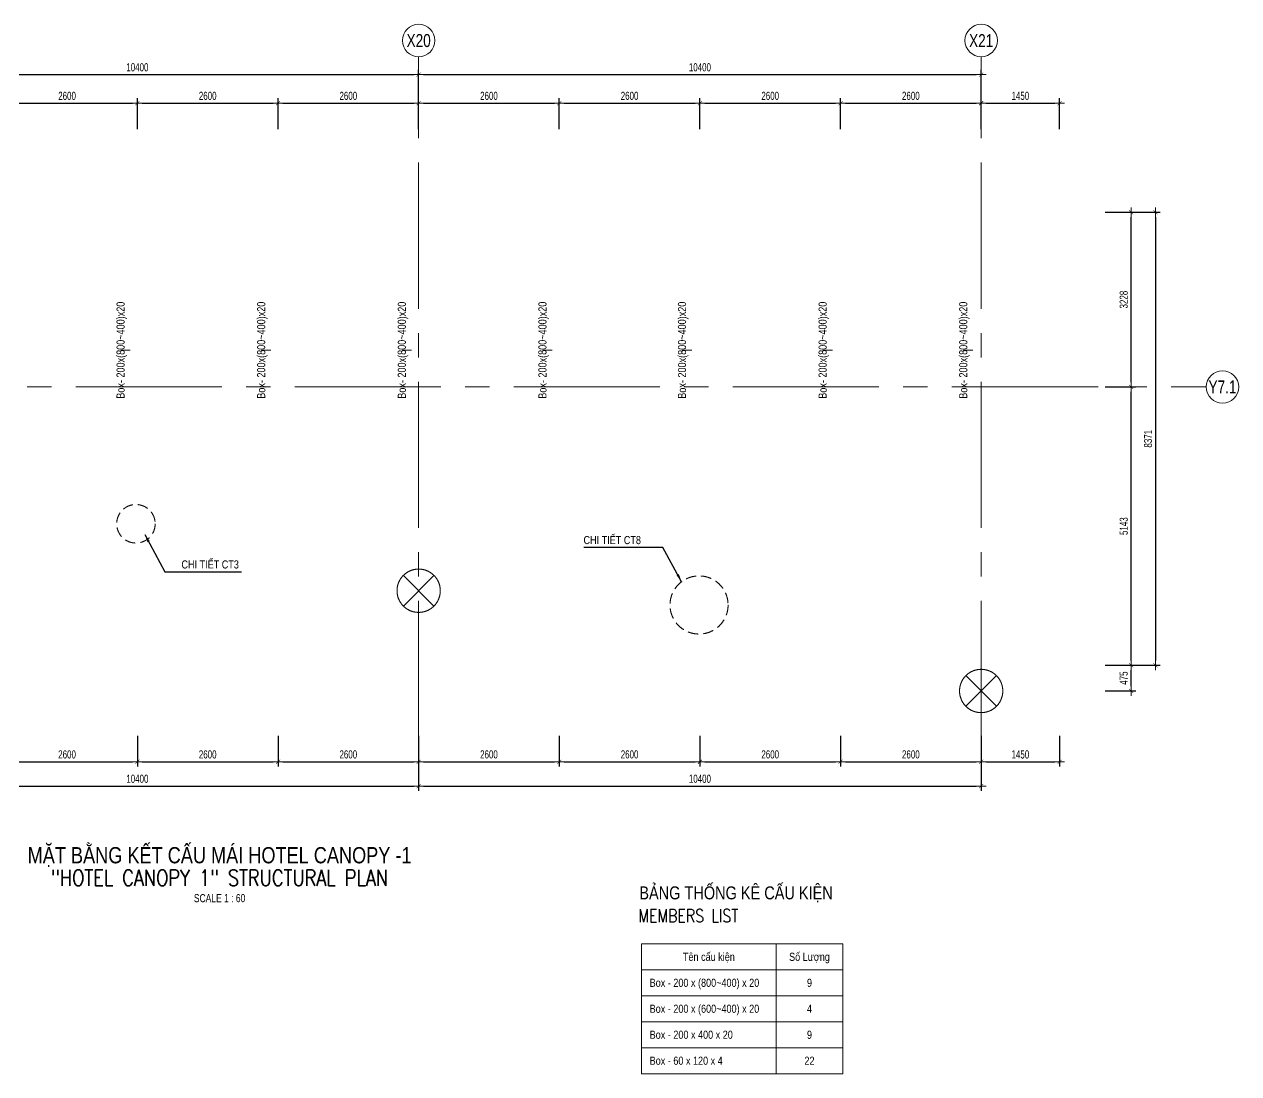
# Model space of a CAD drawing. Header units: millimetres. Extents: x -179076 to 305601, y -18667 to 40015.
# Drawn here: x 236751 to 259204, y 9394 to 28786 of the extents above; entities that cross this region are included whole.
import ezdxf
from ezdxf.enums import TextEntityAlignment as Align

# ---------------------------------------------------------------- set-up
doc = ezdxf.new("R2010")
doc.units = ezdxf.units.MM
doc.header["$LTSCALE"] = 60
doc.linetypes.add('HIDDEN2', pattern=[4.7625, 3.175, -1.5875])
doc.linetypes.add('POD_Grid F2$0$CENTER2', pattern=[1.125, 0.75, -0.125, 0.125, -0.125])
doc.layers.get('0').update_dxf_attribs({"lineweight": 20})
doc.layers.get('Defpoints').update_dxf_attribs({"color": 151, "lineweight": 9})
for name, color, linetype, lineweight in [('$0$NDC_S_VN TEXT', 7, 'Continuous', 20), ('NDC_S_ANNO', 7, 'Continuous', 20), ('NDC_S_DIM', 1, 'Continuous', 15), ('NDC_S_ENG TITLE', 3, 'Continuous', 20), ('NDC_S_HIDDEN', 8, 'HIDDEN2', 13), ('NDC_S_LEADER', 1, 'Continuous', 15), ('NDC_S_TEXT SYMBOL', 7, 'Continuous', 20), ('NDC_S_VN TEXT', 7, 'Continuous', 20), ('NDC_S_VN TITLE', 6, 'Continuous', 35), ('NDC_Table', 3, 'Continuous', 20), ('POD_Grid F2$0$NDC_S_AXIS', 5, 'POD_Grid F2$0$CENTER2', 13), ('POD_Grid F2$0$NDC_S_SYMBOL', 1, 'Continuous', 15), ('POD_Grid F2$0$NDC_S_TEXT SYMBOL', 7, 'Continuous', 20)]:
    doc.layers.add(name, color=color, linetype=linetype, lineweight=lineweight)
doc.styles.add('ARIAL', font='arial.ttf', dxfattribs={"width": 0.8})
doc.styles.add('NDC_ANNO', font='', dxfattribs={"width": 0.8})
doc.styles.add('NDC_ARIAL', font='arial.ttf', dxfattribs={"width": 0.85})
doc.styles.add('NDC_DIM', font='', dxfattribs={"width": 0.75})
doc.styles.add('NDC_EN TXT', font='romans.shx', dxfattribs={"width": 0.8})
doc.styles.add('NDC_VIE TXT', font='arial.ttf', dxfattribs={"width": 0.8})
doc.styles.add('POD_Grid F2$0$NDC_ANNO', font='', dxfattribs={"width": 0.8})
doc.styles.get('NDC_ANNO').set_extended_font_data('Dotum')
doc.styles.get('NDC_DIM').set_extended_font_data('Dotum')
doc.styles.get('POD_Grid F2$0$NDC_ANNO').set_extended_font_data('Dotum')
doc.dimstyles.new('NDC_dim_100', dxfattribs={"dimscale": 100, "dimtxt": 2.5, "dimasz": 1.5, "dimexe": 1.5, "dimexo": 2.5, "dimgap": 1, "dimtad": 1, "dimdec": 0, "dimzin": 0, "dimdsep": 46, "dimtxsty": 'NDC_DIM', "dimblk": 'DIMMARK', "dimcen": 0.09, "dimdle": 1.2, "dimclrd": 1, "dimclre": 1, "dimclrt": 3, "dimadec": 0, "dimazin": 0, "dimtfac": 1, "dimtdec": 0, "dimtix": 1, "dimtofl": 0, "dimtmove": 0, "dimatfit": 3, "dimfxl": 8, "dimfxlon": 1, "dimtolj": 1, "dimtzin": 0, "dimarcsym": 0})
doc.dimstyles.new('NDC_dim_60', dxfattribs={"dimscale": 60, "dimtxt": 2.5, "dimasz": 1.5, "dimexe": 1.5, "dimexo": 2.5, "dimgap": 1, "dimtad": 1, "dimdec": 0, "dimzin": 0, "dimdsep": 46, "dimtxsty": 'NDC_DIM', "dimblk": 'DIMMARK', "dimcen": 0.09, "dimdle": 1.2, "dimclrd": 1, "dimclre": 1, "dimclrt": 3, "dimadec": 0, "dimazin": 0, "dimtfac": 1, "dimtdec": 0, "dimtix": 1, "dimtofl": 0, "dimtmove": 0, "dimatfit": 3, "dimfxl": 8, "dimfxlon": 1, "dimtolj": 1, "dimtzin": 0, "dimarcsym": 0})
doc.dimstyles.new('NDC_dim_iso', dxfattribs={"dimtxt": 2.5, "dimasz": 1, "dimexe": 1.5, "dimexo": 2.5, "dimgap": 1, "dimtad": 1, "dimdec": 0, "dimzin": 0, "dimdsep": 46, "dimtxsty": 'NDC_DIM', "dimblk": 'DIMMARK', "dimcen": 0.09, "dimdle": 1.2, "dimclrd": 1, "dimclre": 1, "dimclrt": 3, "dimadec": 0, "dimazin": 0, "dimtfac": 1, "dimtdec": 0, "dimtix": 1, "dimtofl": 0, "dimtmove": 0, "dimatfit": 3, "dimfxl": 8, "dimfxlon": 1, "dimtolj": 1, "dimtzin": 0, "dimarcsym": 0})

# ---------------------------------------------------------------- blocks, each defined once
blk = doc.blocks.new('DIMMARK')
at = {"layer": 'NDC_S_DIM', "color": 1}
blk.add_line((-1.5, 0), (1, 0), dxfattribs=at)
at = {"layer": 'NDC_S_DIM', "color": 2, "const_width": 0.1}
blk.add_lwpolyline([(-0.42, -0.42), (0.42, 0.42)], dxfattribs=at)
blk = doc.blocks.new('*D241')
at = {"layer": 'Defpoints', "color": 0, "transparency": 16777216}
for p in [(238842, 27328), (236242, 23943, 126), (238842, 23943, 126)]:
    blk.add_point(p, dxfattribs=at)
at = {"layer": 'NDC_S_DIM', "color": 1, "lineweight": -2, "transparency": 16777216}
for p, q in [((236242, 26848), (236242, 27418)), ((238842, 26848), (238842, 27418)), ((236332, 27328), (238752, 27328))]:
    blk.add_line(p, q, dxfattribs=at)
at = {"layer": 'NDC_S_DIM', "color": 1, "lineweight": -2, "transparency": 16777216, "xscale": 90, "yscale": 90, "zscale": 90, "rotation": 180}
blk.add_blockref('DIMMARK', (236242, 27328), dxfattribs=at)
at = {"layer": 'NDC_S_DIM', "color": 1, "lineweight": -2, "transparency": 16777216, "xscale": 90, "yscale": 90, "zscale": 90}
blk.add_blockref('DIMMARK', (238842, 27328), dxfattribs=at)
at = {"layer": 'NDC_S_DIM', "color": 3, "transparency": 16777216, "insert": (237542, 27463), "char_height": 150, "attachment_point": 5, "style": 'NDC_DIM'}
blk.add_mtext('\\A1;2600', dxfattribs=at)
blk = doc.blocks.new('*D242')
at = {"layer": 'Defpoints', "color": 0, "transparency": 16777216}
for p in [(241442, 27328), (238842, 23943, 126), (241442, 23943, 126)]:
    blk.add_point(p, dxfattribs=at)
at = {"layer": 'NDC_S_DIM', "color": 1, "lineweight": -2, "transparency": 16777216}
for p, q in [((238842, 26848), (238842, 27418)), ((241442, 26848), (241442, 27418)), ((238932, 27328), (241352, 27328))]:
    blk.add_line(p, q, dxfattribs=at)
at = {"layer": 'NDC_S_DIM', "color": 1, "lineweight": -2, "transparency": 16777216, "xscale": 90, "yscale": 90, "zscale": 90, "rotation": 180}
blk.add_blockref('DIMMARK', (238842, 27328), dxfattribs=at)
at = {"layer": 'NDC_S_DIM', "color": 1, "lineweight": -2, "transparency": 16777216, "xscale": 90, "yscale": 90, "zscale": 90}
blk.add_blockref('DIMMARK', (241442, 27328), dxfattribs=at)
at = {"layer": 'NDC_S_DIM', "color": 3, "transparency": 16777216, "insert": (240142, 27463), "char_height": 150, "attachment_point": 5, "style": 'NDC_DIM'}
blk.add_mtext('\\A1;2600', dxfattribs=at)
blk = doc.blocks.new('*D243')
at = {"layer": 'Defpoints', "color": 0, "transparency": 16777216}
for p in [(244042, 27328), (241442, 23943, 126), (244042, 23943, 126)]:
    blk.add_point(p, dxfattribs=at)
at = {"layer": 'NDC_S_DIM', "color": 1, "lineweight": -2, "transparency": 16777216}
for p, q in [((241442, 26848), (241442, 27418)), ((244042, 26848), (244042, 27418)), ((241532, 27328), (243952, 27328))]:
    blk.add_line(p, q, dxfattribs=at)
at = {"layer": 'NDC_S_DIM', "color": 1, "lineweight": -2, "transparency": 16777216, "xscale": 90, "yscale": 90, "zscale": 90, "rotation": 180}
blk.add_blockref('DIMMARK', (241442, 27328), dxfattribs=at)
at = {"layer": 'NDC_S_DIM', "color": 1, "lineweight": -2, "transparency": 16777216, "xscale": 90, "yscale": 90, "zscale": 90}
blk.add_blockref('DIMMARK', (244042, 27328), dxfattribs=at)
at = {"layer": 'NDC_S_DIM', "color": 3, "transparency": 16777216, "insert": (242742, 27463), "char_height": 150, "attachment_point": 5, "style": 'NDC_DIM'}
blk.add_mtext('\\A1;2600', dxfattribs=at)
blk = doc.blocks.new('*D244')
at = {"layer": 'Defpoints', "color": 0, "transparency": 16777216}
for p in [(246642, 27328), (244042, 23943, 126), (246642, 23943, 126)]:
    blk.add_point(p, dxfattribs=at)
at = {"layer": 'NDC_S_DIM', "color": 1, "lineweight": -2, "transparency": 16777216}
for p, q in [((244042, 26848), (244042, 27418)), ((246642, 26848), (246642, 27418)), ((244132, 27328), (246552, 27328))]:
    blk.add_line(p, q, dxfattribs=at)
at = {"layer": 'NDC_S_DIM', "color": 1, "lineweight": -2, "transparency": 16777216, "xscale": 90, "yscale": 90, "zscale": 90, "rotation": 180}
blk.add_blockref('DIMMARK', (244042, 27328), dxfattribs=at)
at = {"layer": 'NDC_S_DIM', "color": 1, "lineweight": -2, "transparency": 16777216, "xscale": 90, "yscale": 90, "zscale": 90}
blk.add_blockref('DIMMARK', (246642, 27328), dxfattribs=at)
at = {"layer": 'NDC_S_DIM', "color": 3, "transparency": 16777216, "insert": (245342, 27463), "char_height": 150, "attachment_point": 5, "style": 'NDC_DIM'}
blk.add_mtext('\\A1;2600', dxfattribs=at)
blk = doc.blocks.new('*D245')
at = {"layer": 'Defpoints', "color": 0, "transparency": 16777216}
for p in [(249242, 27328), (246642, 23943, 126), (249242, 23943, 126)]:
    blk.add_point(p, dxfattribs=at)
at = {"layer": 'NDC_S_DIM', "color": 1, "lineweight": -2, "transparency": 16777216}
for p, q in [((246642, 26848), (246642, 27418)), ((249242, 26848), (249242, 27418)), ((246732, 27328), (249152, 27328))]:
    blk.add_line(p, q, dxfattribs=at)
at = {"layer": 'NDC_S_DIM', "color": 1, "lineweight": -2, "transparency": 16777216, "xscale": 90, "yscale": 90, "zscale": 90, "rotation": 180}
blk.add_blockref('DIMMARK', (246642, 27328), dxfattribs=at)
at = {"layer": 'NDC_S_DIM', "color": 1, "lineweight": -2, "transparency": 16777216, "xscale": 90, "yscale": 90, "zscale": 90}
blk.add_blockref('DIMMARK', (249242, 27328), dxfattribs=at)
at = {"layer": 'NDC_S_DIM', "color": 3, "transparency": 16777216, "insert": (247942, 27463), "char_height": 150, "attachment_point": 5, "style": 'NDC_DIM'}
blk.add_mtext('\\A1;2600', dxfattribs=at)
blk = doc.blocks.new('*D246')
at = {"layer": 'Defpoints', "color": 0, "transparency": 16777216}
for p in [(251842, 27328), (249242, 23943, 126), (251842, 23943, 141)]:
    blk.add_point(p, dxfattribs=at)
at = {"layer": 'NDC_S_DIM', "color": 1, "lineweight": -2, "transparency": 16777216}
for p, q in [((249242, 26848), (249242, 27418)), ((251842, 26848), (251842, 27418)), ((249332, 27328), (251752, 27328))]:
    blk.add_line(p, q, dxfattribs=at)
at = {"layer": 'NDC_S_DIM', "color": 1, "lineweight": -2, "transparency": 16777216, "xscale": 90, "yscale": 90, "zscale": 90, "rotation": 180}
blk.add_blockref('DIMMARK', (249242, 27328), dxfattribs=at)
at = {"layer": 'NDC_S_DIM', "color": 1, "lineweight": -2, "transparency": 16777216, "xscale": 90, "yscale": 90, "zscale": 90}
blk.add_blockref('DIMMARK', (251842, 27328), dxfattribs=at)
at = {"layer": 'NDC_S_DIM', "color": 3, "transparency": 16777216, "insert": (250542, 27463), "char_height": 150, "attachment_point": 5, "style": 'NDC_DIM'}
blk.add_mtext('\\A1;2600', dxfattribs=at)
blk = doc.blocks.new('*D247')
at = {"layer": 'Defpoints', "color": 0, "transparency": 16777216}
for p in [(254442, 27328), (251842, 23943, 141), (254442, 23943)]:
    blk.add_point(p, dxfattribs=at)
at = {"layer": 'NDC_S_DIM', "color": 1, "lineweight": -2, "transparency": 16777216}
for p, q in [((251842, 26848), (251842, 27418)), ((254442, 26848), (254442, 27418)), ((251932, 27328), (254352, 27328))]:
    blk.add_line(p, q, dxfattribs=at)
at = {"layer": 'NDC_S_DIM', "color": 1, "lineweight": -2, "transparency": 16777216, "xscale": 90, "yscale": 90, "zscale": 90, "rotation": 180}
blk.add_blockref('DIMMARK', (251842, 27328), dxfattribs=at)
at = {"layer": 'NDC_S_DIM', "color": 1, "lineweight": -2, "transparency": 16777216, "xscale": 90, "yscale": 90, "zscale": 90}
blk.add_blockref('DIMMARK', (254442, 27328), dxfattribs=at)
at = {"layer": 'NDC_S_DIM', "color": 3, "transparency": 16777216, "insert": (253142, 27463), "char_height": 150, "attachment_point": 5, "style": 'NDC_DIM'}
blk.add_mtext('\\A1;2600', dxfattribs=at)
blk = doc.blocks.new('*D248')
at = {"layer": 'Defpoints', "color": 0, "transparency": 16777216}
for p in [(255892, 27328), (254442, 23943), (255892, 23947)]:
    blk.add_point(p, dxfattribs=at)
at = {"layer": 'NDC_S_DIM', "color": 1, "lineweight": -2, "transparency": 16777216}
for p, q in [((254442, 26848), (254442, 27418)), ((255892, 26848), (255892, 27418)), ((254532, 27328), (255802, 27328))]:
    blk.add_line(p, q, dxfattribs=at)
at = {"layer": 'NDC_S_DIM', "color": 1, "lineweight": -2, "transparency": 16777216, "xscale": 90, "yscale": 90, "zscale": 90, "rotation": 180}
blk.add_blockref('DIMMARK', (254442, 27328), dxfattribs=at)
at = {"layer": 'NDC_S_DIM', "color": 1, "lineweight": -2, "transparency": 16777216, "xscale": 90, "yscale": 90, "zscale": 90}
blk.add_blockref('DIMMARK', (255892, 27328), dxfattribs=at)
at = {"layer": 'NDC_S_DIM', "color": 3, "transparency": 16777216, "insert": (255167, 27463), "char_height": 150, "attachment_point": 5, "style": 'NDC_DIM'}
blk.add_mtext('\\A1;1450', dxfattribs=at)
blk = doc.blocks.new('*U212')
at = {"layer": 'POD_Grid F2$0$NDC_S_SYMBOL'}
blk.add_line((0, 5), (0, 9), dxfattribs=at)
blk.add_circle((0, 0), 5, dxfattribs=at)
at = {"layer": 'POD_Grid F2$0$NDC_S_TEXT SYMBOL', "color": 7, "style": 'POD_Grid F2$0$NDC_ANNO', "width": 0.8}
blk.add_attdef('GRID', text='', height=4, dxfattribs=at).set_placement((0, 0), align=Align.MIDDLE)
blk = doc.blocks.new('cottrondung')
at = {"layer": 'NDC_S_HIDDEN', "ltscale": 100}
for p, q in [((-0.354, 0.354), (0.354, -0.354)), ((0.354, 0.354), (-0.354, -0.354))]:
    blk.add_line(p, q, dxfattribs=at)
blk.add_circle((0, 0), 0.5, dxfattribs=at)
blk = doc.blocks.new('*U213')
at = {"layer": 'POD_Grid F2$0$NDC_S_SYMBOL'}
blk.add_line((5, 0), (9, 0), dxfattribs=at)
blk.add_circle((0, 0), 5, dxfattribs=at)
at = {"layer": 'POD_Grid F2$0$NDC_S_TEXT SYMBOL', "color": 7, "style": 'POD_Grid F2$0$NDC_ANNO', "width": 0.8}
blk.add_attdef('GRID', text='', height=4, rotation=270, dxfattribs=at).set_placement((0, 0), align=Align.MIDDLE)
blk = doc.blocks.new('*D250')
at = {"layer": 'Defpoints', "color": 0, "transparency": 16777216}
for p in [(244042, 27856), (233642, 23943, 126), (244042, 23943, 126)]:
    blk.add_point(p, dxfattribs=at)
at = {"layer": 'NDC_S_DIM', "color": 1, "lineweight": -2, "transparency": 16777216}
for p, q in [((233642, 27376), (233642, 27946)), ((233732, 27856), (243952, 27856)), ((244042, 27376), (244042, 27946))]:
    blk.add_line(p, q, dxfattribs=at)
at = {"layer": 'NDC_S_DIM', "color": 1, "lineweight": -2, "transparency": 16777216, "xscale": 90, "yscale": 90, "zscale": 90, "rotation": 180}
blk.add_blockref('DIMMARK', (233642, 27856), dxfattribs=at)
at = {"layer": 'NDC_S_DIM', "color": 1, "lineweight": -2, "transparency": 16777216, "xscale": 90, "yscale": 90, "zscale": 90}
blk.add_blockref('DIMMARK', (244042, 27856), dxfattribs=at)
at = {"layer": 'NDC_S_DIM', "color": 3, "transparency": 16777216, "insert": (238842, 27991), "char_height": 150, "attachment_point": 5, "style": 'NDC_DIM'}
blk.add_mtext('\\A1;10400', dxfattribs=at)
blk = doc.blocks.new('*D251')
at = {"layer": 'Defpoints', "color": 0, "transparency": 16777216}
for p in [(254442, 27856), (244042, 23943, 126), (254442, 23943)]:
    blk.add_point(p, dxfattribs=at)
at = {"layer": 'NDC_S_DIM', "color": 1, "lineweight": -2, "transparency": 16777216}
for p, q in [((244042, 27376), (244042, 27946)), ((244132, 27856), (254352, 27856)), ((254442, 27376), (254442, 27946))]:
    blk.add_line(p, q, dxfattribs=at)
at = {"layer": 'NDC_S_DIM', "color": 1, "lineweight": -2, "transparency": 16777216, "xscale": 90, "yscale": 90, "zscale": 90, "rotation": 180}
blk.add_blockref('DIMMARK', (244042, 27856), dxfattribs=at)
at = {"layer": 'NDC_S_DIM', "color": 1, "lineweight": -2, "transparency": 16777216, "xscale": 90, "yscale": 90, "zscale": 90}
blk.add_blockref('DIMMARK', (254442, 27856), dxfattribs=at)
at = {"layer": 'NDC_S_DIM', "color": 3, "transparency": 16777216, "insert": (249242, 27991), "char_height": 150, "attachment_point": 5, "style": 'NDC_DIM'}
blk.add_mtext('\\A1;10400', dxfattribs=at)
blk = doc.blocks.new('Drawing name_symbol')
at = {"layer": 'NDC_S_ENG TITLE', "style": 'NDC_EN TXT', "width": 0.8}
blk.add_attdef('SECTDET1', text='', height=5, dxfattribs=at).set_placement((0, 1.01), align=Align.CENTER)
at = {"layer": 'NDC_S_TEXT SYMBOL', "lineweight": 25, "style": 'NDC_ANNO', "width": 0.8}
blk.add_attdef('SSCALE', text='', height=2.5, dxfattribs=at).set_placement((0, -4), align=Align.CENTER)
at = {"layer": 'NDC_S_VN TITLE', "style": 'NDC_VIE TXT', "width": 0.8}
blk.add_attdef('SECTDET2', text='', height=5, dxfattribs=at).set_placement((0, 7.97), align=Align.CENTER)
blk = doc.blocks.new('*D606')
at = {"layer": 'Defpoints', "color": 0, "ltscale": 60, "transparency": 16777216}
for p in [(255892, 16941), (257213, 16941), (254442, 16466)]:
    blk.add_point(p, dxfattribs=at)
at = {"layer": 'NDC_S_DIM', "color": 1, "lineweight": -2, "ltscale": 60, "transparency": 16777216}
for p, q in [((256733, 16941), (257303, 16941)), ((257213, 16556), (257213, 16851)), ((256733, 16466), (257303, 16466))]:
    blk.add_line(p, q, dxfattribs=at)
at = {"layer": 'NDC_S_DIM', "color": 1, "lineweight": -2, "ltscale": 60, "transparency": 16777216, "xscale": 90, "yscale": 90, "zscale": 90}
for p, rotation in [((257213, 16941), 90), ((257213, 16466), 270)]:
    blk.add_blockref('DIMMARK', p, dxfattribs=dict(at, rotation=rotation))
at = {"layer": 'NDC_S_DIM', "color": 3, "ltscale": 60, "transparency": 16777216, "insert": (257078, 16704), "char_height": 150, "attachment_point": 5, "rotation": 90, "style": 'NDC_DIM'}
blk.add_mtext('\\A1;475', dxfattribs=at)
blk = doc.blocks.new('*D607')
at = {"layer": 'Defpoints', "color": 0, "ltscale": 60, "transparency": 16777216}
for p in [(255892, 22084), (257213, 22084), (255892, 16941)]:
    blk.add_point(p, dxfattribs=at)
at = {"layer": 'NDC_S_DIM', "color": 1, "lineweight": -2, "ltscale": 60, "transparency": 16777216}
for p, q in [((256733, 22084), (257303, 22084)), ((257213, 17031), (257213, 21994)), ((256733, 16941), (257303, 16941))]:
    blk.add_line(p, q, dxfattribs=at)
at = {"layer": 'NDC_S_DIM', "color": 1, "lineweight": -2, "ltscale": 60, "transparency": 16777216, "xscale": 90, "yscale": 90, "zscale": 90}
for p, rotation in [((257213, 22084), 90), ((257213, 16941), 270)]:
    blk.add_blockref('DIMMARK', p, dxfattribs=dict(at, rotation=rotation))
at = {"layer": 'NDC_S_DIM', "color": 3, "ltscale": 60, "transparency": 16777216, "insert": (257078, 19512), "char_height": 150, "attachment_point": 5, "rotation": 90, "style": 'NDC_DIM'}
blk.add_mtext('\\A1;5143', dxfattribs=at)
blk = doc.blocks.new('*D608')
at = {"layer": 'Defpoints', "color": 0, "ltscale": 60, "transparency": 16777216}
for p in [(255892, 25312), (257213, 25312), (256703, 22084)]:
    blk.add_point(p, dxfattribs=at)
at = {"layer": 'NDC_S_DIM', "color": 1, "lineweight": -2, "ltscale": 60, "transparency": 16777216}
for p, q in [((256733, 25312), (257303, 25312)), ((257213, 22174), (257213, 25222)), ((256853, 22084), (257303, 22084))]:
    blk.add_line(p, q, dxfattribs=at)
at = {"layer": 'NDC_S_DIM', "color": 1, "lineweight": -2, "ltscale": 60, "transparency": 16777216, "xscale": 90, "yscale": 90, "zscale": 90}
for p, rotation in [((257213, 25312), 90), ((257213, 22084), 270)]:
    blk.add_blockref('DIMMARK', p, dxfattribs=dict(at, rotation=rotation))
at = {"layer": 'NDC_S_DIM', "color": 3, "ltscale": 60, "transparency": 16777216, "insert": (257078, 23698), "char_height": 150, "attachment_point": 5, "rotation": 90, "style": 'NDC_DIM'}
blk.add_mtext('\\A1;3228', dxfattribs=at)
blk = doc.blocks.new('*D609')
at = {"layer": 'Defpoints', "color": 0, "ltscale": 60, "transparency": 16777216}
for p in [(255892, 25312), (255892, 16941), (257663, 16941)]:
    blk.add_point(p, dxfattribs=at)
at = {"layer": 'NDC_S_DIM', "color": 1, "lineweight": -2, "ltscale": 60, "transparency": 16777216}
for p, q in [((257183, 25312), (257753, 25312)), ((257663, 25222), (257663, 17031)), ((257183, 16941), (257753, 16941))]:
    blk.add_line(p, q, dxfattribs=at)
at = {"layer": 'NDC_S_DIM', "color": 1, "lineweight": -2, "ltscale": 60, "transparency": 16777216, "xscale": 90, "yscale": 90, "zscale": 90}
for p, rotation in [((257663, 25312), 90), ((257663, 16941), 270)]:
    blk.add_blockref('DIMMARK', p, dxfattribs=dict(at, rotation=rotation))
at = {"layer": 'NDC_S_DIM', "color": 3, "ltscale": 60, "transparency": 16777216, "insert": (257528, 21127), "char_height": 150, "attachment_point": 5, "rotation": 90, "style": 'NDC_DIM'}
blk.add_mtext('\\A1;8371', dxfattribs=at)
blk = doc.blocks.new('*D615')
at = {"layer": 'Defpoints', "color": 0, "ltscale": 60, "transparency": 16777216}
for p in [(236242, 16258), (238842, 16258), (238842, 15158)]:
    blk.add_point(p, dxfattribs=at)
at = {"layer": 'NDC_S_DIM', "color": 1, "lineweight": -2, "ltscale": 60, "transparency": 16777216}
for p, q in [((236242, 15638), (236242, 15068)), ((238842, 15638), (238842, 15068)), ((236332, 15158), (238752, 15158))]:
    blk.add_line(p, q, dxfattribs=at)
at = {"layer": 'NDC_S_DIM', "color": 1, "lineweight": -2, "ltscale": 60, "transparency": 16777216, "xscale": 90, "yscale": 90, "zscale": 90, "rotation": 180}
blk.add_blockref('DIMMARK', (236242, 15158), dxfattribs=at)
at = {"layer": 'NDC_S_DIM', "color": 1, "lineweight": -2, "ltscale": 60, "transparency": 16777216, "xscale": 90, "yscale": 90, "zscale": 90}
blk.add_blockref('DIMMARK', (238842, 15158), dxfattribs=at)
at = {"layer": 'NDC_S_DIM', "color": 3, "ltscale": 60, "transparency": 16777216, "insert": (237542, 15293), "char_height": 150, "attachment_point": 5, "style": 'NDC_DIM'}
blk.add_mtext('\\A1;2600', dxfattribs=at)
blk = doc.blocks.new('*D616')
at = {"layer": 'Defpoints', "color": 0, "ltscale": 60, "transparency": 16777216}
for p in [(238842, 16258), (241442, 16258), (241442, 15158)]:
    blk.add_point(p, dxfattribs=at)
at = {"layer": 'NDC_S_DIM', "color": 1, "lineweight": -2, "ltscale": 60, "transparency": 16777216}
for p, q in [((238842, 15638), (238842, 15068)), ((241442, 15638), (241442, 15068)), ((238932, 15158), (241352, 15158))]:
    blk.add_line(p, q, dxfattribs=at)
at = {"layer": 'NDC_S_DIM', "color": 1, "lineweight": -2, "ltscale": 60, "transparency": 16777216, "xscale": 90, "yscale": 90, "zscale": 90, "rotation": 180}
blk.add_blockref('DIMMARK', (238842, 15158), dxfattribs=at)
at = {"layer": 'NDC_S_DIM', "color": 1, "lineweight": -2, "ltscale": 60, "transparency": 16777216, "xscale": 90, "yscale": 90, "zscale": 90}
blk.add_blockref('DIMMARK', (241442, 15158), dxfattribs=at)
at = {"layer": 'NDC_S_DIM', "color": 3, "ltscale": 60, "transparency": 16777216, "insert": (240142, 15293), "char_height": 150, "attachment_point": 5, "style": 'NDC_DIM'}
blk.add_mtext('\\A1;2600', dxfattribs=at)
blk = doc.blocks.new('*D617')
at = {"layer": 'Defpoints', "color": 0, "ltscale": 60, "transparency": 16777216}
for p in [(241442, 16258), (244042, 16258), (244042, 15158)]:
    blk.add_point(p, dxfattribs=at)
at = {"layer": 'NDC_S_DIM', "color": 1, "lineweight": -2, "ltscale": 60, "transparency": 16777216}
for p, q in [((241442, 15638), (241442, 15068)), ((244042, 15638), (244042, 15068)), ((241532, 15158), (243952, 15158))]:
    blk.add_line(p, q, dxfattribs=at)
at = {"layer": 'NDC_S_DIM', "color": 1, "lineweight": -2, "ltscale": 60, "transparency": 16777216, "xscale": 90, "yscale": 90, "zscale": 90, "rotation": 180}
blk.add_blockref('DIMMARK', (241442, 15158), dxfattribs=at)
at = {"layer": 'NDC_S_DIM', "color": 1, "lineweight": -2, "ltscale": 60, "transparency": 16777216, "xscale": 90, "yscale": 90, "zscale": 90}
blk.add_blockref('DIMMARK', (244042, 15158), dxfattribs=at)
at = {"layer": 'NDC_S_DIM', "color": 3, "ltscale": 60, "transparency": 16777216, "insert": (242742, 15293), "char_height": 150, "attachment_point": 5, "style": 'NDC_DIM'}
blk.add_mtext('\\A1;2600', dxfattribs=at)
blk = doc.blocks.new('*D618')
at = {"layer": 'Defpoints', "color": 0, "ltscale": 60, "transparency": 16777216}
for p in [(244042, 16258), (246642, 16258), (246642, 15158)]:
    blk.add_point(p, dxfattribs=at)
at = {"layer": 'NDC_S_DIM', "color": 1, "lineweight": -2, "ltscale": 60, "transparency": 16777216}
for p, q in [((244042, 15638), (244042, 15068)), ((246642, 15638), (246642, 15068)), ((244132, 15158), (246552, 15158))]:
    blk.add_line(p, q, dxfattribs=at)
at = {"layer": 'NDC_S_DIM', "color": 1, "lineweight": -2, "ltscale": 60, "transparency": 16777216, "xscale": 90, "yscale": 90, "zscale": 90, "rotation": 180}
blk.add_blockref('DIMMARK', (244042, 15158), dxfattribs=at)
at = {"layer": 'NDC_S_DIM', "color": 1, "lineweight": -2, "ltscale": 60, "transparency": 16777216, "xscale": 90, "yscale": 90, "zscale": 90}
blk.add_blockref('DIMMARK', (246642, 15158), dxfattribs=at)
at = {"layer": 'NDC_S_DIM', "color": 3, "ltscale": 60, "transparency": 16777216, "insert": (245342, 15293), "char_height": 150, "attachment_point": 5, "style": 'NDC_DIM'}
blk.add_mtext('\\A1;2600', dxfattribs=at)
blk = doc.blocks.new('*D619')
at = {"layer": 'Defpoints', "color": 0, "ltscale": 60, "transparency": 16777216}
for p in [(246642, 16258), (249242, 16258), (249242, 15158)]:
    blk.add_point(p, dxfattribs=at)
at = {"layer": 'NDC_S_DIM', "color": 1, "lineweight": -2, "ltscale": 60, "transparency": 16777216}
for p, q in [((246642, 15638), (246642, 15068)), ((249242, 15638), (249242, 15068)), ((246732, 15158), (249152, 15158))]:
    blk.add_line(p, q, dxfattribs=at)
at = {"layer": 'NDC_S_DIM', "color": 1, "lineweight": -2, "ltscale": 60, "transparency": 16777216, "xscale": 90, "yscale": 90, "zscale": 90, "rotation": 180}
blk.add_blockref('DIMMARK', (246642, 15158), dxfattribs=at)
at = {"layer": 'NDC_S_DIM', "color": 1, "lineweight": -2, "ltscale": 60, "transparency": 16777216, "xscale": 90, "yscale": 90, "zscale": 90}
blk.add_blockref('DIMMARK', (249242, 15158), dxfattribs=at)
at = {"layer": 'NDC_S_DIM', "color": 3, "ltscale": 60, "transparency": 16777216, "insert": (247942, 15293), "char_height": 150, "attachment_point": 5, "style": 'NDC_DIM'}
blk.add_mtext('\\A1;2600', dxfattribs=at)
blk = doc.blocks.new('*D620')
at = {"layer": 'Defpoints', "color": 0, "ltscale": 60, "transparency": 16777216}
for p in [(249242, 16258), (251842, 16258), (251842, 15158)]:
    blk.add_point(p, dxfattribs=at)
at = {"layer": 'NDC_S_DIM', "color": 1, "lineweight": -2, "ltscale": 60, "transparency": 16777216}
for p, q in [((249242, 15638), (249242, 15068)), ((251842, 15638), (251842, 15068)), ((249332, 15158), (251752, 15158))]:
    blk.add_line(p, q, dxfattribs=at)
at = {"layer": 'NDC_S_DIM', "color": 1, "lineweight": -2, "ltscale": 60, "transparency": 16777216, "xscale": 90, "yscale": 90, "zscale": 90, "rotation": 180}
blk.add_blockref('DIMMARK', (249242, 15158), dxfattribs=at)
at = {"layer": 'NDC_S_DIM', "color": 1, "lineweight": -2, "ltscale": 60, "transparency": 16777216, "xscale": 90, "yscale": 90, "zscale": 90}
blk.add_blockref('DIMMARK', (251842, 15158), dxfattribs=at)
at = {"layer": 'NDC_S_DIM', "color": 3, "ltscale": 60, "transparency": 16777216, "insert": (250542, 15293), "char_height": 150, "attachment_point": 5, "style": 'NDC_DIM'}
blk.add_mtext('\\A1;2600', dxfattribs=at)
blk = doc.blocks.new('*D621')
at = {"layer": 'Defpoints', "color": 0, "ltscale": 60, "transparency": 16777216}
for p in [(251842, 16258), (254442, 16258), (254442, 15158)]:
    blk.add_point(p, dxfattribs=at)
at = {"layer": 'NDC_S_DIM', "color": 1, "lineweight": -2, "ltscale": 60, "transparency": 16777216}
for p, q in [((251842, 15638), (251842, 15068)), ((254442, 15638), (254442, 15068)), ((251932, 15158), (254352, 15158))]:
    blk.add_line(p, q, dxfattribs=at)
at = {"layer": 'NDC_S_DIM', "color": 1, "lineweight": -2, "ltscale": 60, "transparency": 16777216, "xscale": 90, "yscale": 90, "zscale": 90, "rotation": 180}
blk.add_blockref('DIMMARK', (251842, 15158), dxfattribs=at)
at = {"layer": 'NDC_S_DIM', "color": 1, "lineweight": -2, "ltscale": 60, "transparency": 16777216, "xscale": 90, "yscale": 90, "zscale": 90}
blk.add_blockref('DIMMARK', (254442, 15158), dxfattribs=at)
at = {"layer": 'NDC_S_DIM', "color": 3, "ltscale": 60, "transparency": 16777216, "insert": (253142, 15293), "char_height": 150, "attachment_point": 5, "style": 'NDC_DIM'}
blk.add_mtext('\\A1;2600', dxfattribs=at)
blk = doc.blocks.new('*D622')
at = {"layer": 'Defpoints', "color": 0, "ltscale": 60, "transparency": 16777216}
for p in [(254442, 16258), (255892, 16258), (255892, 15158)]:
    blk.add_point(p, dxfattribs=at)
at = {"layer": 'NDC_S_DIM', "color": 1, "lineweight": -2, "ltscale": 60, "transparency": 16777216}
for p, q in [((254442, 15638), (254442, 15068)), ((255892, 15638), (255892, 15068)), ((254532, 15158), (255802, 15158))]:
    blk.add_line(p, q, dxfattribs=at)
at = {"layer": 'NDC_S_DIM', "color": 1, "lineweight": -2, "ltscale": 60, "transparency": 16777216, "xscale": 90, "yscale": 90, "zscale": 90, "rotation": 180}
blk.add_blockref('DIMMARK', (254442, 15158), dxfattribs=at)
at = {"layer": 'NDC_S_DIM', "color": 1, "lineweight": -2, "ltscale": 60, "transparency": 16777216, "xscale": 90, "yscale": 90, "zscale": 90}
blk.add_blockref('DIMMARK', (255892, 15158), dxfattribs=at)
at = {"layer": 'NDC_S_DIM', "color": 3, "ltscale": 60, "transparency": 16777216, "insert": (255167, 15293), "char_height": 150, "attachment_point": 5, "style": 'NDC_DIM'}
blk.add_mtext('\\A1;1450', dxfattribs=at)
blk = doc.blocks.new('*D624')
at = {"layer": 'Defpoints', "color": 0, "ltscale": 60, "transparency": 16777216}
for p in [(233642, 16258), (244042, 16258), (244042, 14708)]:
    blk.add_point(p, dxfattribs=at)
at = {"layer": 'NDC_S_DIM', "color": 1, "lineweight": -2, "ltscale": 60, "transparency": 16777216}
for p, q in [((233642, 15188), (233642, 14618)), ((244042, 15188), (244042, 14618)), ((233732, 14708), (243952, 14708))]:
    blk.add_line(p, q, dxfattribs=at)
at = {"layer": 'NDC_S_DIM', "color": 1, "lineweight": -2, "ltscale": 60, "transparency": 16777216, "xscale": 90, "yscale": 90, "zscale": 90, "rotation": 180}
blk.add_blockref('DIMMARK', (233642, 14708), dxfattribs=at)
at = {"layer": 'NDC_S_DIM', "color": 1, "lineweight": -2, "ltscale": 60, "transparency": 16777216, "xscale": 90, "yscale": 90, "zscale": 90}
blk.add_blockref('DIMMARK', (244042, 14708), dxfattribs=at)
at = {"layer": 'NDC_S_DIM', "color": 3, "ltscale": 60, "transparency": 16777216, "insert": (238842, 14843), "char_height": 150, "attachment_point": 5, "style": 'NDC_DIM'}
blk.add_mtext('\\A1;10400', dxfattribs=at)
blk = doc.blocks.new('*D625')
at = {"layer": 'Defpoints', "color": 0, "ltscale": 60, "transparency": 16777216}
for p in [(244042, 16258), (254442, 16258), (254442, 14708)]:
    blk.add_point(p, dxfattribs=at)
at = {"layer": 'NDC_S_DIM', "color": 1, "lineweight": -2, "ltscale": 60, "transparency": 16777216}
for p, q in [((244042, 15188), (244042, 14618)), ((254442, 15188), (254442, 14618)), ((244132, 14708), (254352, 14708))]:
    blk.add_line(p, q, dxfattribs=at)
at = {"layer": 'NDC_S_DIM', "color": 1, "lineweight": -2, "ltscale": 60, "transparency": 16777216, "xscale": 90, "yscale": 90, "zscale": 90, "rotation": 180}
blk.add_blockref('DIMMARK', (244042, 14708), dxfattribs=at)
at = {"layer": 'NDC_S_DIM', "color": 1, "lineweight": -2, "ltscale": 60, "transparency": 16777216, "xscale": 90, "yscale": 90, "zscale": 90}
blk.add_blockref('DIMMARK', (254442, 14708), dxfattribs=at)
at = {"layer": 'NDC_S_DIM', "color": 3, "ltscale": 60, "transparency": 16777216, "insert": (249242, 14843), "char_height": 150, "attachment_point": 5, "style": 'NDC_DIM'}
blk.add_mtext('\\A1;10400', dxfattribs=at)
blk = doc.blocks.new('*U205')
at = {"layer": 'NDC_S_ANNO', "ltscale": 0.8, "style": 'ARIAL', "width": 0.8}
blk.add_attdef('TEN', text='', height=2.5, dxfattribs=at).set_placement((0, 3), align=Align.MIDDLE_CENTER)
at = {"layer": 'NDC_S_ANNO', "ltscale": 0.8, "style": 'ARIAL', "width": 0.8, "flags": 1}
blk.add_attdef('CHU_THICH', text='', height=2.5, dxfattribs=at).set_placement((0, 0), align=Align.MIDDLE_CENTER)
at = {"layer": 'Defpoints'}
blk.add_leader([(0, 0), (0, 3)], dimstyle='NDC_dim_iso', override={"dimgap": 0.625, "dimtad": 0}, dxfattribs=at)

msp = doc.modelspace()

# ---------------------------------------------------------------- linework, layer by layer
at = {"layer": 'NDC_S_HIDDEN'}
for centre, radius in [((238815.2, 19555.9), 355.8), ((249226.2, 18055.3, 10345.9), 537)]:
    msp.add_circle(centre, radius, dxfattribs=at)
at = {"layer": 'NDC_Table'}
for p, q in [((248162.9, 11793.7), (248162.9, 9393.7)), ((248162.9, 11793.7), (251882.9, 11793.7)), ((250652.9, 11793.7), (250652.9, 10353.7)), ((250652.9, 11793.7), (250652.9, 9393.7)), ((251882.9, 11793.7), (251882.9, 9393.7)), ((248162.9, 11313.7), (251882.9, 11313.7)), ((248162.9, 10833.7), (251882.9, 10833.7)), ((248162.9, 10353.7), (251882.9, 10353.7)), ((248162.9, 9873.7), (251882.9, 9873.7)), ((248162.9, 9393.7), (251882.9, 9393.7))]:
    msp.add_line(p, q, dxfattribs=at)
at = {"layer": 'POD_Grid F2$0$NDC_S_AXIS', "ltscale": 60}
for p, q in [((244042.2, 15430.8), (244042.2, 28131.8)), ((254442.2, 15430.8), (254442.2, 28131.8)), ((221502.8, 22083.6), (258363.8, 22083.6))]:
    msp.add_line(p, q, dxfattribs=at)

# ---------------------------------------------------------------- block references
at = {"layer": '$0$NDC_S_VN TEXT', "xscale": 60, "yscale": 60, "zscale": 60, "rotation": 89.98968353860162}
for p in [(238711, 22763.2), (241311, 22763.2), (243911, 22763.2), (246511, 22763.2), (249091, 22763.2), (251691, 22763.2), (254291, 22763.2)]:
    msp.add_blockref('*U205', p, dxfattribs=at).add_auto_attribs({'TEN': 'Box- 200x(800~400)x20'})
at = {"xscale": 800, "yscale": 800, "zscale": 800}
for p in [(244042.2, 18318.7), (254442.2, 16466.2)]:
    msp.add_blockref('cottrondung', p, dxfattribs=at)
at = {"layer": 'NDC_S_ANNO', "xscale": 60, "yscale": 60, "zscale": 60}
msp.add_blockref('Drawing name_symbol', (240361.9, 12803.1), dxfattribs=at).add_auto_attribs({'SECTDET1': '"HOTEL CANOPY 1" STRUCTURAL PLAN', 'SECTDET2': 'MẶT BẰNG KẾT CẤU MÁI HOTEL CANOPY -1', 'SSCALE': 'SCALE 1 : 60'})
at = {"layer": 'POD_Grid F2$0$NDC_S_AXIS'}
ref = msp.add_blockref('*U212', (244042.2, 28485.7), dxfattribs=dict(at, xscale=60, yscale=60, zscale=60, rotation=180))
ref.add_attrib('GRID', 'X20', dxfattribs={"layer": 'POD_Grid F2$0$NDC_S_TEXT SYMBOL', "color": 7, "height": 240, "style": 'POD_Grid F2$0$NDC_ANNO', "width": 0.8}).set_placement((244042.2, 28485.7), align=Align.MIDDLE)
ref = msp.add_blockref('*U212', (254442.2, 28485.7), dxfattribs=dict(at, xscale=60, yscale=60, zscale=60, rotation=180))
ref.add_attrib('GRID', 'X21', dxfattribs={"layer": 'POD_Grid F2$0$NDC_S_TEXT SYMBOL', "color": 7, "height": 240, "style": 'POD_Grid F2$0$NDC_ANNO', "width": 0.8}).set_placement((254442.2, 28485.7), align=Align.MIDDLE)
ref = msp.add_blockref('*U213', (258903.8, 22083.6), dxfattribs=dict(at, xscale=60, yscale=60, zscale=60, rotation=180))
ref.add_attrib('GRID', 'Y7.1', dxfattribs={"layer": 'POD_Grid F2$0$NDC_S_TEXT SYMBOL', "color": 7, "height": 240, "style": 'POD_Grid F2$0$NDC_ANNO', "width": 0.8}).set_placement((258903.8, 22083.6), align=Align.MIDDLE)

# ---------------------------------------------------------------- texts
at = {"layer": 'NDC_S_ANNO', "style": 'ARIAL', "width": 0.8}
for s, p in [('CHI TIẾT CT8', (247621.3, 19254.8, 10345.9)), ('CHI TIẾT CT3', (240187.7, 18804.7, 28.3))]:
    msp.add_text(s, height=150, rotation=359.98968, dxfattribs=at).set_placement(p, align=Align.MIDDLE_CENTER)
at = {"layer": 'NDC_S_ENG TITLE', "style": 'NDC_EN TXT', "width": 0.8}
msp.add_text('MEMBERS LIST', height=240, dxfattribs=at).set_placement((248102.2, 12191.8))
at = {"layer": 'NDC_S_VN TEXT', "style": 'NDC_VIE TXT', "width": 0.8}
msp.add_text('BẢNG THỐNG KÊ CẤU KIỆN', height=240, dxfattribs=at).set_placement((248122.3, 12855.3), align=Align.TOP_LEFT)
at = {"layer": 'NDC_S_VN TEXT', "style": 'NDC_ARIAL', "width": 0.8}
for s, p in [('Tên cấu kiện', (249407.9, 11553.7)), ('Số Lượng', (251267.9, 11553.7)), ('9', (251267.9, 11073.7)), ('4', (251267.9, 10593.7)), ('9', (251267.9, 10113.7)), ('22', (251267.9, 9633.7))]:
    msp.add_text(s, height=150, dxfattribs=at).set_placement(p, align=Align.MIDDLE_CENTER)
for s, p in [('Box - 200 x (800~400) x 20', (248312.9, 11073.7)), ('Box - 200 x (600~400) x 20', (248312.9, 10593.7)), ('Box - 200 x 400 x 20', (248312.9, 10113.7)), ('Box - 60 x 120 x 4', (248312.9, 9633.7))]:
    msp.add_text(s, height=150, dxfattribs=at).set_placement(p, align=Align.MIDDLE_LEFT)

# ---------------------------------------------------------------- dimensions: what is measured, and where the dimension line sits
at = {"layer": 'NDC_S_DIM'}
for base, p1, p2, picture, middle in [((244042.2, 27855.7), (233642.2, 23942.6, 125.8), (244042.2, 23942.6, 125.8), '*D250', (238842.2, 27990.8)), ((254442.2, 27855.7), (244042.2, 23942.6, 125.8), (254442.2, 23942.6), '*D251', (249242.2, 27990.8)), ((238842.2, 27328), (236242.2, 23942.6, 125.8), (238842.2, 23942.6, 125.8), '*D241', (237542.2, 27463.1)), ((241442.2, 27328), (238842.2, 23942.6, 125.8), (241442.2, 23942.6, 125.8), '*D242', (240142.2, 27463.1)), ((244042.2, 27328), (241442.2, 23942.6, 125.8), (244042.2, 23942.6, 125.8), '*D243', (242742.2, 27463.1)), ((246642.2, 27328), (244042.2, 23942.6, 125.8), (246642.2, 23942.6, 125.8), '*D244', (245342.2, 27463.1)), ((249242.2, 27328), (246642.2, 23942.6, 125.8), (249242.2, 23942.6, 125.8), '*D245', (247942.2, 27463.1)), ((251842.2, 27328), (249242.2, 23942.6, 125.8), (251842.2, 23942.8, 141), '*D246', (250542.2, 27463.1)), ((254442.2, 27328), (251842.2, 23942.8, 141), (254442.2, 23942.8), '*D247', (253142.2, 27463.1)), ((255892.2, 27328), (254442.2, 23942.8), (255892.2, 23947.1), '*D248', (255167.2, 27463.1))]:
    dim = msp.add_linear_dim(base=base, p1=p1, p2=p2, dimstyle='NDC_dim_60', override={"dimtmove": 1}, dxfattribs=at)
    dim.commit()
    dim.dimension.update_dxf_attribs({"geometry": picture, "text_midpoint": middle})
at = {"layer": 'NDC_S_DIM', "ltscale": 60}
for base, p1, p2, picture, middle in [((257213.1, 25311.9), (256703.5, 22083.6), (255892.2, 25311.9), '*D608', (257078, 23697.8)), ((257213.0688038, 22083.6247727), (255892.2399968, 16941.1247726), (255892.2399968, 22083.6247727), '*D607', (257077.9670399, 19512.3747727))]:
    dim = msp.add_linear_dim(base=base, p1=p1, p2=p2, angle=90, dimstyle='NDC_dim_60', override={"dimtmove": 1}, dxfattribs=at)
    dim.commit()
    dim.dimension.update_dxf_attribs({"geometry": picture, "text_midpoint": middle})
for base, p1, picture, middle in [((257663.1, 16941.1), (255892.2, 25311.9), '*D609', (257528, 21126.5)), ((257213.1, 16941.1), (254442.2, 16466.2), '*D606', (257078, 16703.7))]:
    dim = msp.add_linear_dim(base=base, p1=p1, p2=(255892.2, 16941.1), angle=90, dimstyle='NDC_dim_60', dxfattribs=at)
    dim.commit()
    dim.dimension.update_dxf_attribs({"geometry": picture, "text_midpoint": middle})
for base, p1, p2, picture, middle in [((244042.2, 14707.9), (233642.2, 16257.7), (244042.2, 16257.7), '*D624', (238842.2, 14843)), ((238842.2, 15157.9), (236242.2, 16257.7), (238842.2, 16257.7), '*D615', (237542.2, 15293)), ((241442.2, 15157.9), (238842.2, 16257.7), (241442.2, 16257.7), '*D616', (240142.2, 15293)), ((244042.2, 15157.9), (241442.2, 16257.7), (244042.2, 16257.7), '*D617', (242742.2, 15293)), ((246642.2, 15157.9), (244042.2, 16257.7), (246642.2, 16257.7), '*D618', (245342.2, 15293)), ((254442.2, 14707.9), (244042.2, 16257.7), (254442.2, 16257.7), '*D625', (249242.2, 14843)), ((249242.2, 15157.9), (246642.2, 16257.7), (249242.2, 16257.7), '*D619', (247942.2, 15293)), ((251842.2, 15157.9), (249242.2, 16257.7), (251842.2, 16257.7), '*D620', (250542.2, 15293)), ((254442.2, 15157.9), (251842.2, 16257.7), (254442.2, 16257.7), '*D621', (253142.2, 15293)), ((255892.2, 15157.9), (254442.2, 16257.7), (255892.2, 16257.7), '*D622', (255167.2, 15293))]:
    dim = msp.add_linear_dim(base=base, p1=p1, p2=p2, dimstyle='NDC_dim_60', override={"dimtmove": 1}, dxfattribs=at)
    dim.commit()
    dim.dimension.update_dxf_attribs({"geometry": picture, "text_midpoint": middle})

# ---------------------------------------------------------------- leaders
at = {"layer": 'NDC_S_LEADER'}
for points, override in [([(238978.6, 19358.1, 28.3), (239350.3, 18668.2, 28.3), (240768.1, 18668.2, 28.3)], {"dimgap": 1, "dimtad": 0}), ([(248903, 18484.2, 10345.9), (248557.4, 19118.2, 10345.9), (247094.5, 19118.2, 10345.9)], {"dimtad": 0})]:
    msp.add_leader(points, dimstyle='NDC_dim_100', override=override, dxfattribs=at)

doc.saveas('drawing.dxf')
